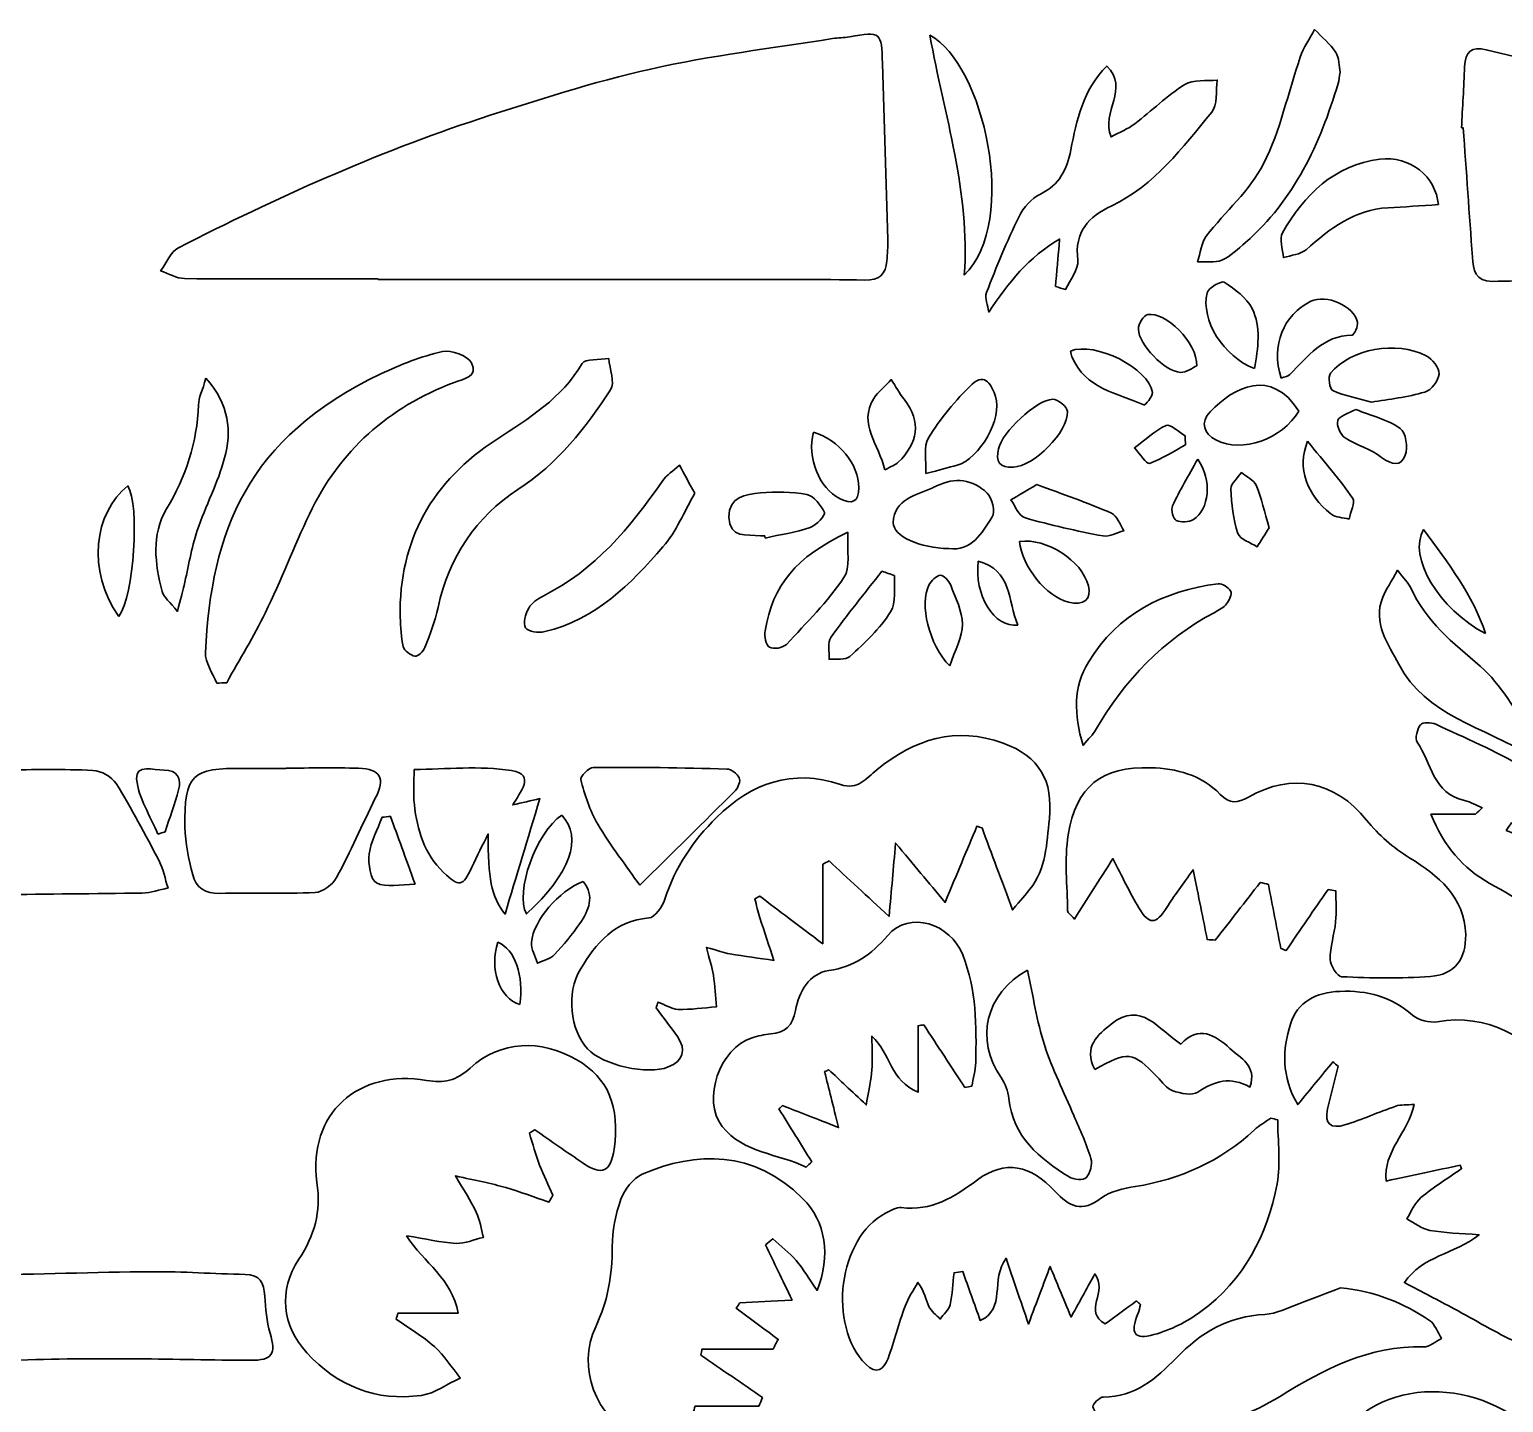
# Model space of a CAD drawing. Header units: inches. Extents: x 0.59 to 7.82, y -8.08 to -0.89.
# Drawn here: x 2.247 to 4.886, y -3.35 to -0.893 of the extents above; entities that cross this region are included whole.
import ezdxf

# ---------------------------------------------------------------- set-up
doc = ezdxf.new("R2010")
doc.units = ezdxf.units.IN
doc.header["$MEASUREMENT"] = 0
doc.layers.add('Layer 1', color=7, linetype='Continuous')

msp = doc.modelspace()

# ---------------------------------------------------------------- linework, layer by layer
at = {"layer": 'Layer 1', "color": 7, "lineweight": 35}
for points, knots in [([(2.8716, -1.339), (2.7561, -1.339), (2.6406, -1.3395), (2.5251, -1.3384), (2.5107, -1.3382), (2.4964, -1.3293), (2.482, -1.3245), (2.4925, -1.3104), (2.5, -1.2904), (2.5141, -1.2832), (2.6886, -1.1943), (2.8669, -1.1134), (3.0532, -1.0524), (3.1543, -1.0194), (3.256, -0.9867), (3.3596, -0.9633), (3.4667, -0.9391), (3.5764, -0.9264), (3.6851, -0.9088), (3.6951, -0.9072), (3.7054, -0.9074), (3.7153, -0.9056), (3.7719, -0.8956), (3.7727, -0.897), (3.7742, -0.9532), (3.7769, -1.0584), (3.7809, -1.1635), (3.784, -1.2687), (3.7844, -1.2813), (3.7829, -1.294), (3.7821, -1.3066), (3.7805, -1.3312), (3.7687, -1.3415), (3.7428, -1.341), (3.6616, -1.3396), (3.5804, -1.3402), (3.4992, -1.3402), (3.29, -1.3402), (3.0808, -1.3402), (2.8716, -1.3402), (2.8716, -1.3398), (2.8716, -1.3394), (2.8716, -1.339)], [0, 0, 0, 0, 1, 1, 1, 2, 2, 2, 3, 3, 3, 4, 4, 4, 5, 5, 5, 6, 6, 6, 7, 7, 7, 8, 8, 8, 9, 9, 9, 10, 10, 10, 11, 11, 11, 12, 12, 12, 13, 13, 13, 14, 14, 14, 14]), ([(4.5937, -0.9692), (4.5922, -0.9769), (4.5917, -0.9834), (4.5899, -0.9894), (4.5575, -1.0974), (4.5116, -1.1977), (4.4242, -1.2736), (4.4108, -1.2852), (4.3977, -1.2986), (4.3819, -1.3055), (4.3694, -1.3109), (4.3531, -1.3077), (4.3385, -1.3083), (4.3435, -1.2929), (4.3447, -1.2747), (4.354, -1.2625), (4.3875, -1.2186), (4.4322, -1.181), (4.4565, -1.1329), (4.4867, -1.0735), (4.5001, -1.0057), (4.5222, -0.942), (4.5282, -0.9246), (4.5392, -0.909), (4.5479, -0.8926), (4.5607, -0.9061), (4.5756, -0.9184), (4.5857, -0.9337), (4.5921, -0.9436), (4.5914, -0.9581), (4.5937, -0.9692)], [0, 0, 0, 0, 1, 1, 1, 2, 2, 2, 3, 3, 3, 4, 4, 4, 5, 5, 5, 6, 6, 6, 7, 7, 7, 8, 8, 8, 9, 9, 9, 10, 10, 10, 10]), ([(3.9208, -1.3326), (3.9317, -1.1849), (3.8847, -1.0463), (3.8593, -0.9028), (3.9553, -0.9549), (4.0198, -1.2344), (3.9208, -1.3326)], [0, 0, 0, 0, 1, 1, 1, 2, 2, 2, 2]), ([(4.8108, -1.0687), (4.8127, -1.0321), (4.815, -0.9955), (4.8164, -0.9588), (4.8174, -0.9327), (4.8287, -0.9224), (4.8551, -0.9289), (4.9877, -0.9615), (5.1228, -0.9862), (5.2524, -1.0278), (5.3919, -1.0726), (5.5276, -1.1302), (5.6625, -1.1879), (5.7459, -1.2236), (5.8249, -1.2696), (5.9051, -1.3124), (5.9135, -1.3169), (5.9165, -1.3314), (5.922, -1.3413), (5.9128, -1.346), (5.9036, -1.3548), (5.8944, -1.3547), (5.6958, -1.3524), (5.4972, -1.3491), (5.2986, -1.3459), (5.2113, -1.3446), (5.124, -1.3426), (5.0367, -1.3419), (4.9798, -1.3415), (4.9229, -1.3425), (4.866, -1.3434), (4.8352, -1.3439), (4.8321, -1.3226), (4.8305, -1.3001), (4.8249, -1.223), (4.8194, -1.1459), (4.814, -1.0688), (4.8129, -1.0688), (4.8119, -1.0687), (4.8108, -1.0687)], [0, 0, 0, 0, 1, 1, 1, 2, 2, 2, 3, 3, 3, 4, 4, 4, 5, 5, 5, 6, 6, 6, 7, 7, 7, 8, 8, 8, 9, 9, 9, 10, 10, 10, 11, 11, 11, 12, 12, 12, 13, 13, 13, 13]), ([(4.0841, -1.3528), (4.0863, -1.3269), (4.0885, -1.301), (4.0914, -1.2678), (4.0355, -1.3001), (4.0003, -1.3453), (3.9645, -1.3983), (3.9629, -1.3866), (3.9568, -1.3732), (3.9605, -1.3635), (3.9782, -1.3175), (3.997, -1.2718), (4.0187, -1.2275), (4.0266, -1.2114), (4.0412, -1.1947), (4.057, -1.1871), (4.0917, -1.1702), (4.104, -1.1442), (4.1115, -1.1079), (4.1223, -1.0554), (4.1327, -1.0008), (4.1759, -0.9581), (4.2177, -0.9981), (4.1644, -1.0403), (4.1835, -1.0849), (4.1991, -1.0764), (4.2139, -1.0706), (4.2261, -1.0613), (4.2563, -1.0383), (4.2836, -1.0109), (4.3156, -0.991), (4.3308, -0.9816), (4.3541, -0.9853), (4.3737, -0.9831), (4.3707, -1.0026), (4.3744, -1.0276), (4.3637, -1.0408), (4.3116, -1.1042), (4.2615, -1.1711), (4.1846, -1.2081), (4.1431, -1.228), (4.1177, -1.2543), (4.124, -1.3056), (4.126, -1.3219), (4.1099, -1.3404), (4.1021, -1.3579), (4.0961, -1.3562), (4.0901, -1.3545), (4.0841, -1.3528)], [0, 0, 0, 0, 1, 1, 1, 2, 2, 2, 3, 3, 3, 4, 4, 4, 5, 5, 5, 6, 6, 6, 7, 7, 7, 8, 8, 8, 9, 9, 9, 10, 10, 10, 11, 11, 11, 12, 12, 12, 13, 13, 13, 14, 14, 14, 15, 15, 15, 16, 16, 16, 16]), ([(4.7695, -1.2061), (4.7378, -1.2081), (4.7085, -1.2101), (4.6793, -1.2117), (4.6193, -1.2151), (4.5754, -1.2489), (4.5327, -1.2867), (4.5227, -1.2955), (4.5058, -1.2964), (4.4921, -1.3009), (4.4911, -1.2858), (4.484, -1.2672), (4.4902, -1.2563), (4.5296, -1.1885), (4.5828, -1.1352), (4.6646, -1.1248), (4.7187, -1.1179), (4.7648, -1.1558), (4.7695, -1.2061)], [0, 0, 0, 0, 1, 1, 1, 2, 2, 2, 3, 3, 3, 4, 4, 4, 5, 5, 5, 6, 6, 6, 6]), ([(4.4404, -1.4995), (4.3845, -1.4786), (4.3436, -1.4119), (4.3555, -1.3642), (4.3577, -1.3551), (4.3818, -1.3417), (4.3862, -1.3447), (4.4052, -1.3574), (4.4261, -1.3726), (4.4359, -1.3921), (4.4527, -1.4255), (4.4465, -1.4622), (4.4404, -1.4995)], [0, 0, 0, 0, 1, 1, 1, 2, 2, 2, 3, 3, 3, 4, 4, 4, 4]), ([(4.4878, -1.5164), (4.4696, -1.4576), (4.4919, -1.4032), (4.5412, -1.3791), (4.5684, -1.3657), (4.6184, -1.3871), (4.6246, -1.4164), (4.6261, -1.4235), (4.6186, -1.4395), (4.615, -1.4396), (4.5632, -1.4406), (4.5353, -1.4778), (4.5038, -1.5101), (4.5008, -1.5132), (4.495, -1.5137), (4.4878, -1.5164)], [0, 0, 0, 0, 1, 1, 1, 2, 2, 2, 3, 3, 3, 4, 4, 4, 5, 5, 5, 5]), ([(4.3371, -1.4946), (4.33, -1.4977), (4.3185, -1.5071), (4.3076, -1.5064), (4.2798, -1.5048), (4.233, -1.4564), (4.2324, -1.429), (4.2322, -1.42), (4.2419, -1.4042), (4.2491, -1.4028), (4.2801, -1.3972), (4.3382, -1.4525), (4.3371, -1.4946)], [0, 0, 0, 0, 1, 1, 1, 2, 2, 2, 3, 3, 3, 4, 4, 4, 4]), ([(4.1106, -1.4682), (4.1549, -1.4506), (4.2513, -1.4986), (4.2576, -1.5424), (4.2586, -1.5493), (4.2441, -1.5654), (4.2423, -1.5646), (4.1945, -1.5436), (4.1376, -1.5352), (4.1135, -1.4787), (4.1121, -1.4754), (4.1115, -1.4717), (4.1106, -1.4682)], [0, 0, 0, 0, 1, 1, 1, 2, 2, 2, 3, 3, 3, 4, 4, 4, 4]), ([(4.65, -1.5597), (4.6255, -1.5529), (4.6018, -1.5484), (4.5803, -1.5389), (4.575, -1.5366), (4.5714, -1.5134), (4.5763, -1.5076), (4.6131, -1.4638), (4.6941, -1.449), (4.7475, -1.4765), (4.7585, -1.4822), (4.7712, -1.4985), (4.7706, -1.5093), (4.77, -1.5209), (4.7566, -1.5381), (4.7454, -1.5415), (4.7141, -1.5508), (4.6811, -1.5542), (4.65, -1.5597)], [0, 0, 0, 0, 1, 1, 1, 2, 2, 2, 3, 3, 3, 4, 4, 4, 5, 5, 5, 6, 6, 6, 6]), ([(2.5827, -2.0627), (2.5755, -2.0444), (2.5614, -2.0257), (2.5623, -2.0078), (2.573, -1.79), (2.636, -1.624), (2.8765, -1.5089), (2.9117, -1.4921), (2.9489, -1.4775), (2.9868, -1.4692), (3.0025, -1.4657), (3.0317, -1.4764), (3.0386, -1.4894), (3.0513, -1.5132), (3.0254, -1.5179), (3.0074, -1.5246), (2.8897, -1.5685), (2.8025, -1.6467), (2.7484, -1.7602), (2.7208, -1.8183), (2.6976, -1.8785), (2.6697, -1.9364), (2.6489, -1.9793), (2.6237, -2.02), (2.6004, -2.0617), (2.5945, -2.062), (2.5886, -2.0624), (2.5827, -2.0627)], [0, 0, 0, 0, 1, 1, 1, 2, 2, 2, 3, 3, 3, 4, 4, 4, 5, 5, 5, 6, 6, 6, 7, 7, 7, 8, 8, 8, 9, 9, 9, 9]), ([(2.9107, -1.9446), (2.9091, -1.8054), (2.9679, -1.7014), (3.0844, -1.6256), (3.1411, -1.5887), (3.2003, -1.5527), (3.2367, -1.4906), (3.2421, -1.4815), (3.2679, -1.4843), (3.2843, -1.4815), (3.2859, -1.5004), (3.2958, -1.5248), (3.2876, -1.5373), (3.2427, -1.606), (3.1934, -1.6693), (3.1213, -1.7162), (3.0474, -1.7642), (2.9979, -1.8374), (2.9787, -1.9272), (2.9735, -1.9516), (2.9643, -1.9754), (2.9552, -1.9987), (2.9524, -2.0056), (2.9423, -2.0154), (2.9376, -2.0144), (2.9294, -2.0126), (2.9184, -2.0047), (2.9164, -1.9972), (2.912, -1.9803), (2.9123, -1.9622), (2.9107, -1.9446)], [0, 0, 0, 0, 1, 1, 1, 2, 2, 2, 3, 3, 3, 4, 4, 4, 5, 5, 5, 6, 6, 6, 7, 7, 7, 8, 8, 8, 9, 9, 9, 10, 10, 10, 10]), ([(4.5195, -1.5756), (4.4895, -1.6261), (4.419, -1.6512), (4.371, -1.6273), (4.3496, -1.6166), (4.3427, -1.5959), (4.3607, -1.5771), (4.4043, -1.5315), (4.47, -1.4982), (4.5195, -1.5756)], [0, 0, 0, 0, 1, 1, 1, 2, 2, 2, 3, 3, 3, 3]), ([(2.1382, -1.5213), (2.1414, -1.5409), (2.1454, -1.5552), (2.1458, -1.5695), (2.1504, -1.7609), (2.1545, -1.9522), (2.1587, -2.1436), (2.159, -2.1563), (2.1595, -2.1689), (2.1603, -2.1816), (2.1619, -2.207), (2.1731, -2.2197), (2.2012, -2.2187), (2.2544, -2.2168), (2.3078, -2.2162), (2.3609, -2.2188), (2.3754, -2.2195), (2.3948, -2.2302), (2.4024, -2.2423), (2.4303, -2.287), (2.4549, -2.3338), (2.4792, -2.3806), (2.487, -2.3955), (2.4901, -2.413), (2.4953, -2.4292), (2.48, -2.4324), (2.4647, -2.4379), (2.4493, -2.4382), (2.3644, -2.4399), (2.2795, -2.4396), (2.1946, -2.4414), (2.164, -2.4421), (2.1438, -2.4307), (2.1426, -2.3997), (2.1397, -2.3244), (2.1034, -2.2896), (2.0269, -2.2926), (1.9918, -2.294), (1.9565, -2.2846), (1.9211, -2.2828), (1.8806, -2.2807), (1.8439, -2.2913), (1.8132, -2.3207), (1.7923, -2.3408), (1.7783, -2.3392), (1.7692, -2.3066), (1.7504, -2.2389), (1.6882, -2.2171), (1.634, -2.1886), (1.5918, -2.1663), (1.5459, -2.1612), (1.4982, -2.1629), (1.4659, -2.164), (1.4566, -2.1457), (1.477, -2.1194), (1.5073, -2.0806), (1.5418, -2.045), (1.5747, -2.0082), (1.7019, -1.8661), (1.8482, -1.7447), (1.9945, -1.6234), (2.0379, -1.5874), (2.0866, -1.5577), (2.1382, -1.5213)], [0, 0, 0, 0, 1, 1, 1, 2, 2, 2, 3, 3, 3, 4, 4, 4, 5, 5, 5, 6, 6, 6, 7, 7, 7, 8, 8, 8, 9, 9, 9, 10, 10, 10, 11, 11, 11, 12, 12, 12, 13, 13, 13, 14, 14, 14, 15, 15, 15, 16, 16, 16, 17, 17, 17, 18, 18, 18, 19, 19, 19, 20, 20, 20, 21, 21, 21, 21]), ([(2.5633, -1.5168), (2.6053, -1.5649), (2.6094, -1.6123), (2.5967, -1.6595), (2.5847, -1.704), (2.5623, -1.7456), (2.5477, -1.7896), (2.5371, -1.8214), (2.5318, -1.855), (2.524, -1.8877), (2.5212, -1.8998), (2.5179, -1.9117), (2.5122, -1.9341), (2.4992, -1.9176), (2.4875, -1.9091), (2.4848, -1.8983), (2.4721, -1.8487), (2.465, -1.7973), (2.4927, -1.7508), (2.5272, -1.6929), (2.5475, -1.632), (2.5498, -1.5646), (2.5502, -1.5516), (2.5569, -1.5388), (2.5633, -1.5168)], [0, 0, 0, 0, 1, 1, 1, 2, 2, 2, 3, 3, 3, 4, 4, 4, 5, 5, 5, 6, 6, 6, 7, 7, 7, 8, 8, 8, 8]), ([(3.7787, -1.681), (3.7676, -1.6352), (3.7304, -1.5991), (3.7588, -1.5531), (3.7668, -1.5403), (3.7796, -1.5305), (3.7901, -1.5193), (3.7977, -1.531), (3.8043, -1.5435), (3.8129, -1.5545), (3.8449, -1.5956), (3.8379, -1.6328), (3.8025, -1.6673), (3.7975, -1.6721), (3.7902, -1.6745), (3.7787, -1.681)], [0, 0, 0, 0, 1, 1, 1, 2, 2, 2, 3, 3, 3, 4, 4, 4, 5, 5, 5, 5]), ([(3.8521, -1.6874), (3.8531, -1.6645), (3.8468, -1.6391), (3.8565, -1.6235), (3.8781, -1.5887), (3.905, -1.556), (3.9348, -1.5277), (3.9586, -1.5051), (3.9705, -1.5311), (3.9768, -1.5497), (3.9898, -1.5884), (3.9477, -1.6615), (3.9079, -1.6725), (3.8927, -1.6767), (3.8775, -1.6807), (3.8521, -1.6874)], [0, 0, 0, 0, 1, 1, 1, 2, 2, 2, 3, 3, 3, 4, 4, 4, 5, 5, 5, 5]), ([(4.0086, -1.676), (3.9835, -1.6784), (3.977, -1.6653), (3.9818, -1.6434), (3.9882, -1.6139), (4.0494, -1.5554), (4.0791, -1.5545), (4.0881, -1.5542), (4.1051, -1.5682), (4.1054, -1.5761), (4.1068, -1.6133), (4.045, -1.6747), (4.0086, -1.676)], [0, 0, 0, 0, 1, 1, 1, 2, 2, 2, 3, 3, 3, 4, 4, 4, 4]), ([(4.6216, -1.5727), (4.6491, -1.5837), (4.6782, -1.5908), (4.7013, -1.6066), (4.7112, -1.6134), (4.7151, -1.6408), (4.7101, -1.6546), (4.7027, -1.6751), (4.6864, -1.6727), (4.6679, -1.6584), (4.6487, -1.6434), (4.6229, -1.6371), (4.6023, -1.6234), (4.5941, -1.6179), (4.5863, -1.6005), (4.5892, -1.5925), (4.5923, -1.584), (4.6083, -1.5802), (4.6216, -1.5727)], [0, 0, 0, 0, 1, 1, 1, 2, 2, 2, 3, 3, 3, 4, 4, 4, 5, 5, 5, 6, 6, 6, 6]), ([(4.3169, -1.6358), (4.2955, -1.6475), (4.2749, -1.6615), (4.2521, -1.6693), (4.247, -1.6711), (4.2345, -1.6514), (4.2254, -1.6415), (4.244, -1.6276), (4.2614, -1.6109), (4.2821, -1.6013), (4.289, -1.598), (4.3044, -1.6129), (4.3159, -1.6196), (4.3162, -1.625), (4.3166, -1.6304), (4.3169, -1.6358)], [0, 0, 0, 0, 1, 1, 1, 2, 2, 2, 3, 3, 3, 4, 4, 4, 5, 5, 5, 5]), ([(3.6508, -1.6133), (3.6972, -1.6276), (3.7315, -1.6708), (3.7321, -1.7123), (3.7325, -1.7395), (3.7188, -1.7428), (3.6983, -1.7324), (3.6607, -1.7133), (3.6388, -1.6593), (3.6508, -1.6133)], [0, 0, 0, 0, 1, 1, 1, 2, 2, 2, 3, 3, 3, 3]), ([(4.5351, -1.6296), (4.5661, -1.6678), (4.5931, -1.6984), (4.6162, -1.7318), (4.6213, -1.7392), (4.6121, -1.7564), (4.6096, -1.769), (4.5986, -1.7661), (4.5851, -1.7662), (4.577, -1.7597), (4.5342, -1.7252), (4.5158, -1.6782), (4.5351, -1.6296)], [0, 0, 0, 0, 1, 1, 1, 2, 2, 2, 3, 3, 3, 4, 4, 4, 4]), ([(4.3386, -1.6617), (4.3653, -1.6992), (4.3591, -1.7522), (4.331, -1.7695), (4.3229, -1.7745), (4.3085, -1.7753), (4.3, -1.7714), (4.2946, -1.7688), (4.2903, -1.752), (4.2935, -1.7453), (4.3062, -1.7178), (4.3219, -1.6918), (4.3386, -1.6617)], [0, 0, 0, 0, 1, 1, 1, 2, 2, 2, 3, 3, 3, 4, 4, 4, 4]), ([(3.4384, -1.7228), (3.4193, -1.7557), (3.4051, -1.7914), (3.3813, -1.8187), (3.3232, -1.8855), (3.2608, -1.9489), (3.1698, -1.9703), (3.1589, -1.9728), (3.1395, -1.9705), (3.1355, -1.9637), (3.1307, -1.9554), (3.1354, -1.9386), (3.141, -1.9282), (3.146, -1.919), (3.1569, -1.9115), (3.1668, -1.9066), (3.2594, -1.8604), (3.3225, -1.7842), (3.3799, -1.7015), (3.3878, -1.6901), (3.4005, -1.6821), (3.411, -1.6725), (3.4189, -1.687), (3.4268, -1.7015), (3.4384, -1.7228)], [0, 0, 0, 0, 1, 1, 1, 2, 2, 2, 3, 3, 3, 4, 4, 4, 5, 5, 5, 6, 6, 6, 7, 7, 7, 8, 8, 8, 8]), ([(4.4665, -1.7846), (4.4594, -1.7957), (4.4522, -1.8072), (4.445, -1.8187), (4.4331, -1.8109), (4.4143, -1.8053), (4.4107, -1.7947), (4.4022, -1.7693), (4.3989, -1.7415), (4.3979, -1.7146), (4.3976, -1.7052), (4.4103, -1.6953), (4.417, -1.6856), (4.426, -1.6931), (4.4392, -1.6989), (4.4432, -1.7084), (4.4528, -1.7314), (4.4581, -1.7561), (4.4665, -1.7846)], [0, 0, 0, 0, 1, 1, 1, 2, 2, 2, 3, 3, 3, 4, 4, 4, 5, 5, 5, 6, 6, 6, 6]), ([(2.4075, -1.9433), (2.3493, -1.8615), (2.3631, -1.7571), (2.4234, -1.7096), (2.4452, -1.7441), (2.4342, -1.9056), (2.4075, -1.9433)], [0, 0, 0, 0, 1, 1, 1, 2, 2, 2, 2]), ([(3.8931, -1.8217), (3.8419, -1.821), (3.7928, -1.7996), (3.7936, -1.7753), (3.795, -1.7328), (3.8343, -1.7267), (3.8642, -1.7128), (3.8665, -1.7117), (3.8688, -1.7107), (3.8711, -1.7096), (3.9042, -1.6933), (3.9361, -1.6978), (3.9616, -1.7224), (3.9707, -1.7311), (3.9765, -1.756), (3.9707, -1.7651), (3.9522, -1.794), (3.9332, -1.8274), (3.8931, -1.8217)], [0, 0, 0, 0, 1, 1, 1, 2, 2, 2, 3, 3, 3, 4, 4, 4, 5, 5, 5, 6, 6, 6, 6]), ([(4.0507, -1.7071), (4.0967, -1.7244), (4.1413, -1.7396), (4.1845, -1.7584), (4.1945, -1.7627), (4.1992, -1.779), (4.2064, -1.7898), (4.194, -1.7932), (4.1808, -1.8012), (4.1694, -1.7991), (4.1221, -1.7902), (4.0749, -1.7798), (4.0287, -1.7663), (4.0183, -1.7632), (4.0122, -1.7454), (4.0041, -1.7344), (4.018, -1.7262), (4.032, -1.7181), (4.0507, -1.7071)], [0, 0, 0, 0, 1, 1, 1, 2, 2, 2, 3, 3, 3, 4, 4, 4, 5, 5, 5, 6, 6, 6, 6]), ([(3.5635, -1.7987), (3.561, -1.7987), (3.5584, -1.7989), (3.5559, -1.7987), (3.5317, -1.7965), (3.4999, -1.8038), (3.4995, -1.7653), (3.4991, -1.7293), (3.5296, -1.7244), (3.5557, -1.7221), (3.5833, -1.7197), (3.612, -1.7197), (3.639, -1.7251), (3.6516, -1.7277), (3.6643, -1.744), (3.6706, -1.7571), (3.6726, -1.7613), (3.656, -1.7801), (3.645, -1.7838), (3.6191, -1.7928), (3.5914, -1.7968), (3.5644, -1.8028), (3.5641, -1.8015), (3.5638, -1.8001), (3.5635, -1.7987)], [0, 0, 0, 0, 1, 1, 1, 2, 2, 2, 3, 3, 3, 4, 4, 4, 5, 5, 5, 6, 6, 6, 7, 7, 7, 8, 8, 8, 8]), ([(3.7125, -1.7924), (3.7104, -1.8255), (3.7174, -1.8562), (3.7054, -1.8737), (3.6759, -1.917), (3.6383, -1.9548), (3.6022, -1.9932), (3.5962, -1.9995), (3.5789, -2.0024), (3.5719, -1.9983), (3.5656, -1.9946), (3.5625, -1.9785), (3.5642, -1.9689), (3.5783, -1.8869), (3.6179, -1.8374), (3.7125, -1.7924)], [0, 0, 0, 0, 1, 1, 1, 2, 2, 2, 3, 3, 3, 4, 4, 4, 5, 5, 5, 5]), ([(4.8539, -1.9739), (4.7703, -1.9305), (4.7139, -1.8356), (4.7431, -1.7877), (4.7872, -1.8479), (4.8312, -1.9045), (4.8539, -1.9739)], [0, 0, 0, 0, 1, 1, 1, 2, 2, 2, 2]), ([(4.0197, -1.809), (4.0687, -1.8026), (4.131, -1.8428), (4.1429, -1.8884), (4.1493, -1.9127), (4.1348, -1.9245), (4.1071, -1.9175), (4.0671, -1.9073), (4.0248, -1.8548), (4.0197, -1.809)], [0, 0, 0, 0, 1, 1, 1, 2, 2, 2, 3, 3, 3, 3]), ([(4.0167, -1.9586), (3.9743, -1.9644), (3.9377, -1.9037), (3.9457, -1.8445), (4.0063, -1.8592), (3.998, -1.9153), (4.0167, -1.9586)], [0, 0, 0, 0, 1, 1, 1, 2, 2, 2, 2]), ([(3.796, -1.8701), (3.7941, -1.8921), (3.7993, -1.9185), (3.7888, -1.935), (3.7697, -1.965), (3.7425, -1.9904), (3.716, -2.0148), (3.7084, -2.0217), (3.6913, -2.0184), (3.6786, -2.0198), (3.6795, -2.0066), (3.6755, -1.9899), (3.6821, -1.9807), (3.7108, -1.94), (3.7426, -1.9015), (3.7733, -1.8622), (3.7808, -1.8648), (3.7884, -1.8675), (3.796, -1.8701)], [0, 0, 0, 0, 1, 1, 1, 2, 2, 2, 3, 3, 3, 4, 4, 4, 5, 5, 5, 6, 6, 6, 6]), ([(3.8949, -2.0317), (3.8568, -1.9936), (3.8406, -1.9208), (3.8574, -1.8872), (3.8613, -1.8794), (3.8705, -1.8703), (3.878, -1.8695), (3.8836, -1.8689), (3.8934, -1.8797), (3.8964, -1.8873), (3.9052, -1.91), (3.9174, -1.9337), (3.9174, -1.9569), (3.9173, -1.9802), (3.9041, -2.0034), (3.8949, -2.0317)], [0, 0, 0, 0, 1, 1, 1, 2, 2, 2, 3, 3, 3, 4, 4, 4, 5, 5, 5, 5]), ([(4.9391, -2.1944), (4.8488, -2.1401), (4.7467, -2.121), (4.6985, -2.0286), (4.6801, -1.9934), (4.6509, -1.9549), (4.6699, -1.9088), (4.6759, -1.8943), (4.685, -1.8811), (4.6965, -1.8606), (4.7075, -1.8752), (4.7156, -1.8828), (4.7199, -1.8921), (4.7472, -1.9518), (4.7957, -1.9907), (4.8444, -2.0323), (4.8824, -2.0649), (4.9073, -2.113), (4.9366, -2.1552), (4.9412, -2.1618), (4.9381, -2.1738), (4.9391, -2.1944)], [0, 0, 0, 0, 1, 1, 1, 2, 2, 2, 3, 3, 3, 4, 4, 4, 5, 5, 5, 6, 6, 6, 7, 7, 7, 7]), ([(4.1333, -2.174), (4.1168, -2.1173), (4.116, -2.0694), (4.143, -2.0249), (4.1957, -1.9383), (4.2775, -1.8976), (4.375, -1.8845), (4.3822, -1.8835), (4.3936, -1.8914), (4.3977, -1.8984), (4.4004, -1.9029), (4.3952, -1.9145), (4.3904, -1.9205), (4.3852, -1.9271), (4.3768, -1.9318), (4.369, -1.9359), (4.2767, -1.9848), (4.2076, -2.0569), (4.1556, -2.1467), (4.1511, -2.1546), (4.144, -2.161), (4.1333, -2.174)], [0, 0, 0, 0, 1, 1, 1, 2, 2, 2, 3, 3, 3, 4, 4, 4, 5, 5, 5, 6, 6, 6, 7, 7, 7, 7]), ([(4.891, -2.3264), (4.9581, -2.3488), (4.9838, -2.4028), (4.9988, -2.4626), (5.0048, -2.4866), (5.0019, -2.5128), (5.0031, -2.5407), (4.9921, -2.5374), (4.9882, -2.5373), (4.9877, -2.536), (4.9655, -2.475), (4.912, -2.4498), (4.8604, -2.4206), (4.8136, -2.394), (4.779, -2.3544), (4.7561, -2.2971), (4.7857, -2.2971), (4.8107, -2.2971), (4.8357, -2.2971), (4.8398, -2.2933), (4.8439, -2.2896), (4.848, -2.2858), (4.8375, -2.2813), (4.8273, -2.275), (4.8163, -2.2726), (4.76, -2.2603), (4.7565, -2.2052), (4.7316, -2.1679), (4.7272, -2.1613), (4.7315, -2.1447), (4.7374, -2.137), (4.741, -2.1323), (4.7568, -2.1326), (4.7646, -2.1362), (4.8173, -2.1607), (4.8714, -2.1833), (4.9211, -2.2132), (4.9692, -2.2421), (4.9841, -2.2932), (4.9913, -2.3588), (4.9569, -2.3412), (4.9287, -2.3268), (4.9005, -2.3124), (4.8974, -2.3171), (4.8942, -2.3217), (4.891, -2.3264)], [0, 0, 0, 0, 1, 1, 1, 2, 2, 2, 3, 3, 3, 4, 4, 4, 5, 5, 5, 6, 6, 6, 7, 7, 7, 8, 8, 8, 9, 9, 9, 10, 10, 10, 11, 11, 11, 12, 12, 12, 13, 13, 13, 14, 14, 14, 15, 15, 15, 15]), ([(3.3689, -2.6438), (3.3817, -2.6609), (3.3952, -2.6776), (3.4072, -2.6952), (3.4238, -2.7195), (3.4179, -2.7384), (3.3908, -2.7496), (3.3545, -2.7647), (3.2727, -2.746), (3.2465, -2.7173), (3.2152, -2.6831), (3.2076, -2.6179), (3.2336, -2.5745), (3.2615, -2.5281), (3.2949, -2.488), (3.3561, -2.4829), (3.3668, -2.482), (3.3806, -2.4626), (3.3848, -2.4492), (3.4029, -2.392), (3.4351, -2.3447), (3.4774, -2.3031), (3.5401, -2.2414), (3.6126, -2.2149), (3.6989, -2.244), (3.7304, -2.2547), (3.7451, -2.2332), (3.7643, -2.2175), (3.8313, -2.1627), (3.9055, -2.1393), (3.9903, -2.17), (4.0551, -2.1934), (4.0801, -2.2368), (4.073, -2.3057), (4.0684, -2.3498), (4.0674, -2.3946), (4.038, -2.4316), (4.0304, -2.4411), (4.0223, -2.4503), (4.0071, -2.4684), (3.9869, -2.4142), (3.9697, -2.3679), (3.9525, -2.3217), (3.9495, -2.3207), (3.9464, -2.3197), (3.9433, -2.3186), (3.9255, -2.3614), (3.9076, -2.4041), (3.8864, -2.4549), (3.8564, -2.4189), (3.8304, -2.3878), (3.7979, -2.3489), (3.7938, -2.3944), (3.7904, -2.4321), (3.7861, -2.48), (3.7463, -2.4433), (3.7125, -2.412), (3.6787, -2.3808), (3.6749, -2.3828), (3.6711, -2.3848), (3.6673, -2.3868), (3.6673, -2.43), (3.6673, -2.4732), (3.6673, -2.5291), (3.6233, -2.4957), (3.589, -2.4698), (3.5547, -2.4438), (3.5517, -2.4453), (3.5487, -2.4468), (3.5457, -2.4484), (3.5487, -2.4599), (3.5513, -2.4716), (3.5549, -2.4829), (3.563, -2.5083), (3.5715, -2.5336), (3.5799, -2.5589), (3.5536, -2.555), (3.5273, -2.5515), (3.5012, -2.547), (3.4903, -2.5451), (3.4797, -2.5412), (3.4591, -2.5355), (3.4645, -2.5564), (3.4694, -2.5707), (3.4716, -2.5853), (3.4745, -2.6041), (3.4752, -2.6231), (3.4769, -2.642), (3.454, -2.6437), (3.431, -2.6472), (3.4083, -2.6464), (3.3963, -2.6459), (3.3846, -2.6379), (3.3727, -2.6333), (3.3715, -2.6368), (3.3702, -2.6403), (3.3689, -2.6438)], [0, 0, 0, 0, 1, 1, 1, 2, 2, 2, 3, 3, 3, 4, 4, 4, 5, 5, 5, 6, 6, 6, 7, 7, 7, 8, 8, 8, 9, 9, 9, 10, 10, 10, 11, 11, 11, 12, 12, 12, 13, 13, 13, 14, 14, 14, 15, 15, 15, 16, 16, 16, 17, 17, 17, 18, 18, 18, 19, 19, 19, 20, 20, 20, 21, 21, 21, 22, 22, 22, 23, 23, 23, 24, 24, 24, 25, 25, 25, 26, 26, 26, 27, 27, 27, 28, 28, 28, 29, 29, 29, 30, 30, 30, 31, 31, 31, 32, 32, 32, 32]), ([(2.4772, -2.3329), (2.4637, -2.3001), (2.4423, -2.2679), (2.4392, -2.2341), (2.4368, -2.2072), (2.47, -2.2182), (2.4884, -2.2181), (2.5118, -2.2181), (2.5197, -2.2332), (2.5142, -2.2538), (2.5075, -2.279), (2.4983, -2.3036), (2.4901, -2.3285), (2.4858, -2.33), (2.4815, -2.3315), (2.4772, -2.3329)], [0, 0, 0, 0, 1, 1, 1, 2, 2, 2, 3, 3, 3, 4, 4, 4, 5, 5, 5, 5]), ([(2.707, -2.2146), (2.75, -2.2146), (2.7931, -2.2135), (2.8361, -2.2149), (2.8765, -2.2162), (2.8845, -2.2327), (2.8664, -2.2687), (2.8428, -2.3157), (2.8222, -2.3642), (2.7971, -2.4103), (2.7902, -2.423), (2.7722, -2.4366), (2.7586, -2.4373), (2.7018, -2.4402), (2.6447, -2.4376), (2.5878, -2.4389), (2.5622, -2.4395), (2.5453, -2.4286), (2.5395, -2.4055), (2.5325, -2.3776), (2.5263, -2.3487), (2.5257, -2.3202), (2.5239, -2.2264), (2.5381, -2.2135), (2.6311, -2.2153), (2.6564, -2.2158), (2.6817, -2.2153), (2.707, -2.2153), (2.707, -2.2151), (2.707, -2.2148), (2.707, -2.2146)], [0, 0, 0, 0, 1, 1, 1, 2, 2, 2, 3, 3, 3, 4, 4, 4, 5, 5, 5, 6, 6, 6, 7, 7, 7, 8, 8, 8, 9, 9, 9, 10, 10, 10, 10]), ([(2.9359, -2.2169), (2.9928, -2.2169), (3.053, -2.2099), (3.1105, -2.2192), (3.1543, -2.2263), (3.125, -2.2583), (3.1124, -2.2805), (3.1296, -2.2765), (3.145, -2.2729), (3.1611, -2.2692), (3.1393, -2.3412), (3.1192, -2.4078), (3.0986, -2.476), (3.073, -2.4434), (3.0682, -2.4117), (3.0686, -2.3323), (3.0587, -2.3522), (3.0484, -2.3719), (3.0391, -2.3921), (3.0231, -2.427), (3.0164, -2.428), (2.9886, -2.4014), (2.9539, -2.3682), (2.9416, -2.3253), (2.9363, -2.2799), (2.9339, -2.2602), (2.9359, -2.24), (2.9359, -2.2169)], [0, 0, 0, 0, 1, 1, 1, 2, 2, 2, 3, 3, 3, 4, 4, 4, 5, 5, 5, 6, 6, 6, 7, 7, 7, 8, 8, 8, 9, 9, 9, 9]), ([(3.3397, -2.4242), (3.3161, -2.3903), (3.2879, -2.354), (3.2645, -2.3147), (3.2501, -2.2905), (3.2416, -2.2623), (3.2341, -2.235), (3.2327, -2.2299), (3.2488, -2.2134), (3.2568, -2.2134), (3.3365, -2.2128), (3.4162, -2.2141), (3.4959, -2.2163), (3.5037, -2.2165), (3.5142, -2.2248), (3.5179, -2.2321), (3.5206, -2.2373), (3.5161, -2.2494), (3.5109, -2.2547), (3.4545, -2.3113), (3.3974, -2.3673), (3.3397, -2.4242)], [0, 0, 0, 0, 1, 1, 1, 2, 2, 2, 3, 3, 3, 4, 4, 4, 5, 5, 5, 6, 6, 6, 7, 7, 7, 7]), ([(4.5719, -2.4317), (4.5469, -2.4682), (4.5219, -2.5047), (4.4969, -2.5412), (4.4937, -2.5399), (4.4905, -2.5387), (4.4874, -2.5375), (4.48, -2.4993), (4.4725, -2.4611), (4.4651, -2.4229), (4.4603, -2.4217), (4.4555, -2.4204), (4.4506, -2.4192), (4.4238, -2.4536), (4.3969, -2.488), (4.3701, -2.5225), (4.3653, -2.5221), (4.3605, -2.5218), (4.3557, -2.5215), (4.3481, -2.4838), (4.3404, -2.4461), (4.3304, -2.3965), (4.3114, -2.4235), (4.2963, -2.4433), (4.2831, -2.4643), (4.2638, -2.4948), (4.2517, -2.4959), (4.2332, -2.4647), (4.217, -2.4372), (4.2032, -2.4082), (4.1867, -2.3767), (4.1616, -2.4163), (4.1409, -2.4489), (4.1182, -2.4848), (4.1115, -2.4771), (4.1058, -2.4737), (4.1058, -2.4702), (4.1052, -2.4248), (4.0997, -2.3784), (4.1067, -2.3341), (4.1204, -2.2475), (4.167, -2.2115), (4.2544, -2.214), (4.3007, -2.2154), (4.3453, -2.2265), (4.3791, -2.2618), (4.3954, -2.2789), (4.4102, -2.2776), (4.4295, -2.2666), (4.5073, -2.222), (4.5843, -2.2374), (4.641, -2.3077), (4.663, -2.3349), (4.6875, -2.3565), (4.7185, -2.3756), (4.7678, -2.4062), (4.8166, -2.4443), (4.8183, -2.5127), (4.8193, -2.556), (4.7987, -2.5843), (4.7553, -2.5876), (4.7025, -2.5916), (4.6492, -2.5905), (4.5963, -2.588), (4.5886, -2.5877), (4.5759, -2.568), (4.5757, -2.5571), (4.5754, -2.5347), (4.5833, -2.5123), (4.5855, -2.4896), (4.5873, -2.4714), (4.5859, -2.4529), (4.5859, -2.4345), (4.5812, -2.4336), (4.5766, -2.4326), (4.5719, -2.4317)], [0, 0, 0, 0, 1, 1, 1, 2, 2, 2, 3, 3, 3, 4, 4, 4, 5, 5, 5, 6, 6, 6, 7, 7, 7, 8, 8, 8, 9, 9, 9, 10, 10, 10, 11, 11, 11, 12, 12, 12, 13, 13, 13, 14, 14, 14, 15, 15, 15, 16, 16, 16, 17, 17, 17, 18, 18, 18, 19, 19, 19, 20, 20, 20, 21, 21, 21, 22, 22, 22, 23, 23, 23, 24, 24, 24, 25, 25, 25, 25]), ([(2.9376, -2.4224), (2.9108, -2.4224), (2.8858, -2.4288), (2.8685, -2.4201), (2.8577, -2.4146), (2.8533, -2.3855), (2.8555, -2.3682), (2.8583, -2.3458), (2.8704, -2.3245), (2.8785, -2.3027), (2.8835, -2.3021), (2.8886, -2.3015), (2.8936, -2.301), (2.9067, -2.3372), (2.9199, -2.3734), (2.9376, -2.4224)], [0, 0, 0, 0, 1, 1, 1, 2, 2, 2, 3, 3, 3, 4, 4, 4, 5, 5, 5, 5]), ([(3.2001, -2.2986), (3.2382, -2.34), (3.2154, -2.4041), (3.1369, -2.4757), (3.116, -2.4366), (3.1542, -2.3295), (3.2001, -2.2986)], [0, 0, 0, 0, 1, 1, 1, 2, 2, 2, 2]), ([(3.2385, -2.4173), (3.2599, -2.4442), (3.2483, -2.4694), (3.2326, -2.4927), (3.2191, -2.5125), (3.2037, -2.5313), (3.187, -2.5485), (3.1796, -2.5562), (3.1671, -2.5589), (3.1569, -2.5638), (3.1529, -2.5514), (3.1446, -2.5384), (3.1458, -2.5265), (3.1501, -2.4859), (3.1942, -2.4355), (3.2385, -2.4173)], [0, 0, 0, 0, 1, 1, 1, 2, 2, 2, 3, 3, 3, 4, 4, 4, 5, 5, 5, 5]), ([(3.9219, -2.7866), (3.8974, -2.7491), (3.8728, -2.7116), (3.8483, -2.6741), (3.8448, -2.6746), (3.8413, -2.6752), (3.8379, -2.6758), (3.8379, -2.713), (3.8379, -2.7503), (3.8379, -2.7949), (3.7879, -2.7741), (3.7893, -2.7261), (3.7555, -2.6944), (3.7555, -2.7187), (3.7565, -2.7369), (3.7552, -2.7549), (3.7539, -2.7719), (3.75, -2.7888), (3.7454, -2.8175), (3.7179, -2.7918), (3.6981, -2.7732), (3.6782, -2.7545), (3.6758, -2.7557), (3.6733, -2.7568), (3.6708, -2.7579), (3.6782, -2.7878), (3.6857, -2.8178), (3.6957, -2.8579), (3.6534, -2.8414), (3.6243, -2.83), (3.5952, -2.8186), (3.5931, -2.8206), (3.591, -2.8226), (3.5889, -2.8246), (3.6085, -2.8561), (3.6281, -2.8876), (3.6477, -2.9191), (3.6444, -2.9224), (3.6411, -2.9256), (3.6377, -2.9289), (3.5876, -2.9045), (3.5258, -2.9043), (3.4876, -2.856), (3.4502, -2.8086), (3.4832, -2.7147), (3.5408, -2.6976), (3.5517, -2.6944), (3.5629, -2.6911), (3.5742, -2.6903), (3.601, -2.6884), (3.6135, -2.675), (3.6186, -2.6484), (3.6251, -2.6145), (3.6426, -2.5823), (3.6784, -2.5769), (3.7238, -2.57), (3.7541, -2.5489), (3.7836, -2.5144), (3.8226, -2.4688), (3.896, -2.4928), (3.918, -2.549), (3.9426, -2.612), (3.9427, -2.6763), (3.9413, -2.7414), (3.9409, -2.7557), (3.9367, -2.7699), (3.9342, -2.7842), (3.9301, -2.785), (3.926, -2.7858), (3.9219, -2.7866)], [0, 0, 0, 0, 1, 1, 1, 2, 2, 2, 3, 3, 3, 4, 4, 4, 5, 5, 5, 6, 6, 6, 7, 7, 7, 8, 8, 8, 9, 9, 9, 10, 10, 10, 11, 11, 11, 12, 12, 12, 13, 13, 13, 14, 14, 14, 15, 15, 15, 16, 16, 16, 17, 17, 17, 18, 18, 18, 19, 19, 19, 20, 20, 20, 21, 21, 21, 22, 22, 22, 23, 23, 23, 23]), ([(3.125, -2.6377), (3.0885, -2.6269), (3.0697, -2.5732), (3.086, -2.5264), (3.116, -2.5384), (3.1328, -2.5866), (3.125, -2.6377)], [0, 0, 0, 0, 1, 1, 1, 2, 2, 2, 2]), ([(4.0339, -2.5763), (4.0441, -2.623), (4.0505, -2.6678), (4.0642, -2.7102), (4.0781, -2.7536), (4.0992, -2.7945), (4.1169, -2.8366), (4.1276, -2.8621), (4.1398, -2.8872), (4.1475, -2.9136), (4.1504, -2.9237), (4.1461, -2.9399), (4.139, -2.9478), (4.1345, -2.9528), (4.1163, -2.9514), (4.1083, -2.9463), (4.0555, -2.913), (4.0079, -2.8751), (4.0005, -2.806), (3.9991, -2.793), (3.9941, -2.7789), (3.9867, -2.7682), (3.9396, -2.7007), (3.9583, -2.6183), (4.0339, -2.5763)], [0, 0, 0, 0, 1, 1, 1, 2, 2, 2, 3, 3, 3, 4, 4, 4, 5, 5, 5, 6, 6, 6, 7, 7, 7, 8, 8, 8, 8]), ([(4.8085, -2.9254), (4.7664, -2.9344), (4.7244, -2.9434), (4.6761, -2.9537), (4.67, -2.9003), (4.7155, -2.8674), (4.7263, -2.8166), (4.713, -2.8177), (4.7022, -2.8166), (4.693, -2.8198), (4.6624, -2.8303), (4.6329, -2.8439), (4.602, -2.8533), (4.5787, -2.8604), (4.5641, -2.8525), (4.5712, -2.8242), (4.5776, -2.7989), (4.5837, -2.7734), (4.5898, -2.748), (4.5867, -2.7455), (4.5836, -2.743), (4.5805, -2.7405), (4.5608, -2.7645), (4.5412, -2.7884), (4.5178, -2.817), (4.4875, -2.766), (4.4909, -2.7182), (4.5045, -2.673), (4.5166, -2.633), (4.5509, -2.6159), (4.5932, -2.6142), (4.6422, -2.6122), (4.6851, -2.6238), (4.7231, -2.6566), (4.7337, -2.6658), (4.7534, -2.671), (4.7673, -2.6686), (4.858, -2.6531), (4.9259, -2.6961), (4.9829, -2.7564), (5.0185, -2.7941), (5.0315, -2.8453), (5.0133, -2.8976), (4.9952, -2.9498), (5.0014, -2.9925), (5.0451, -3.0309), (5.0873, -3.0678), (5.0956, -3.1185), (5.0801, -3.1704), (5.0617, -3.2321), (4.9727, -3.2699), (4.911, -3.2426), (4.8719, -3.2254), (4.8354, -3.2025), (4.7976, -3.1823), (4.7694, -3.1673), (4.741, -3.1526), (4.7086, -3.1356), (4.7408, -3.0874), (4.7975, -3.0851), (4.8424, -3.05), (4.8081, -3.0472), (4.7807, -3.0469), (4.7543, -3.042), (4.7396, -3.0392), (4.7265, -3.0284), (4.7127, -3.0213), (4.7211, -3.0084), (4.7271, -2.9928), (4.7383, -2.9834), (4.761, -2.9643), (4.7866, -2.9486), (4.811, -2.9315), (4.8102, -2.9295), (4.8093, -2.9274), (4.8085, -2.9254)], [0, 0, 0, 0, 1, 1, 1, 2, 2, 2, 3, 3, 3, 4, 4, 4, 5, 5, 5, 6, 6, 6, 7, 7, 7, 8, 8, 8, 9, 9, 9, 10, 10, 10, 11, 11, 11, 12, 12, 12, 13, 13, 13, 14, 14, 14, 15, 15, 15, 16, 16, 16, 17, 17, 17, 18, 18, 18, 19, 19, 19, 20, 20, 20, 21, 21, 21, 22, 22, 22, 23, 23, 23, 24, 24, 24, 25, 25, 25, 25]), ([(4.1544, -2.7543), (4.1327, -2.7131), (4.161, -2.6913), (4.1835, -2.6731), (4.2377, -2.6292), (4.2686, -2.6835), (4.3085, -2.7086), (4.3403, -2.674), (4.3699, -2.6921), (4.3964, -2.7165), (4.4149, -2.7336), (4.4451, -2.7468), (4.4322, -2.7855), (4.3974, -2.7661), (4.3687, -2.7745), (4.3389, -2.7944), (4.3287, -2.8012), (4.3081, -2.797), (4.2942, -2.7922), (4.2833, -2.7885), (4.2749, -2.7765), (4.2662, -2.7674), (4.2218, -2.7215), (4.2137, -2.7201), (4.1544, -2.7543)], [0, 0, 0, 0, 1, 1, 1, 2, 2, 2, 3, 3, 3, 4, 4, 4, 5, 5, 5, 6, 6, 6, 7, 7, 7, 8, 8, 8, 8]), ([(2.9222, -3.0516), (2.954, -3.1004), (3.0032, -3.128), (3.0148, -3.1901), (2.9752, -3.1901), (2.9412, -3.1901), (2.9072, -3.1901), (2.906, -3.1938), (2.9049, -3.1975), (2.9038, -3.2012), (2.9268, -3.2173), (2.9515, -3.2315), (2.9722, -3.2501), (2.9901, -3.2662), (3.0033, -3.2873), (3.0185, -3.3063), (2.9954, -3.317), (2.9731, -3.3339), (2.9489, -3.3373), (2.868, -3.3488), (2.7987, -3.3207), (2.7438, -3.2612), (2.6991, -3.2128), (2.6928, -3.1493), (2.7296, -3.0936), (2.758, -3.0505), (2.7693, -3.0101), (2.762, -2.956), (2.7454, -2.8334), (2.836, -2.7524), (2.9582, -2.7736), (2.9895, -2.7791), (3.0109, -2.7743), (3.036, -2.7516), (3.0905, -2.7021), (3.163, -2.6995), (3.2269, -2.7366), (3.2837, -2.7696), (3.3048, -2.8203), (3.2938, -2.8968), (3.2879, -2.9375), (3.2718, -2.9448), (3.2384, -2.9219), (3.2095, -2.902), (3.1806, -2.882), (3.1518, -2.862), (3.1486, -2.864), (3.1454, -2.866), (3.1422, -2.868), (3.1482, -2.8871), (3.1535, -2.9065), (3.1606, -2.9252), (3.1675, -2.9436), (3.1764, -2.9613), (3.1844, -2.9793), (3.182, -2.9833), (3.1796, -2.9874), (3.1772, -2.9915), (3.1514, -2.9827), (3.1259, -2.9728), (3.0998, -2.9653), (3.074, -2.958), (3.0475, -2.9532), (3.0098, -2.9446), (3.025, -2.9704), (3.0377, -2.9891), (3.0472, -3.0093), (3.0538, -3.0233), (3.0557, -3.0394), (3.0598, -3.0545), (3.0435, -3.0584), (3.027, -3.0661), (3.0109, -3.0653), (2.9836, -3.0639), (2.9565, -3.0572), (2.9222, -3.0516)], [0, 0, 0, 0, 1, 1, 1, 2, 2, 2, 3, 3, 3, 4, 4, 4, 5, 5, 5, 6, 6, 6, 7, 7, 7, 8, 8, 8, 9, 9, 9, 10, 10, 10, 11, 11, 11, 12, 12, 12, 13, 13, 13, 14, 14, 14, 15, 15, 15, 16, 16, 16, 17, 17, 17, 18, 18, 18, 19, 19, 19, 20, 20, 20, 21, 21, 21, 22, 22, 22, 23, 23, 23, 24, 24, 24, 25, 25, 25, 25]), ([(4.2293, -3.1682), (4.211, -3.1816), (4.1927, -3.195), (4.1732, -3.2093), (4.1324, -3.1879), (4.1789, -3.1506), (4.1544, -3.1201), (4.1417, -3.1431), (4.1302, -3.1639), (4.1119, -3.1972), (4.0972, -3.1615), (4.0859, -3.1343), (4.0744, -3.1066), (4.0629, -3.1372), (4.0512, -3.1681), (4.0356, -3.2097), (4.0204, -3.1649), (4.0091, -3.1317), (3.9957, -3.092), (3.9669, -3.1299), (3.996, -3.1828), (3.9494, -3.2034), (3.9386, -3.1732), (3.9283, -3.1443), (3.918, -3.1154), (3.9128, -3.1163), (3.9076, -3.1172), (3.9024, -3.118), (3.9003, -3.1372), (3.8998, -3.1567), (3.8953, -3.1752), (3.8931, -3.1846), (3.8837, -3.1922), (3.8776, -3.2007), (3.8707, -3.1933), (3.8615, -3.187), (3.8574, -3.1782), (3.8518, -3.1661), (3.8502, -3.1521), (3.8376, -3.1352), (3.8298, -3.1493), (3.8202, -3.1627), (3.8148, -3.1776), (3.8035, -3.2085), (3.7956, -3.2406), (3.7842, -3.2714), (3.7768, -3.2912), (3.7637, -3.3009), (3.7444, -3.2815), (3.6754, -3.2121), (3.6958, -3.0551), (3.7797, -3.0115), (3.7886, -3.0069), (3.799, -3.0001), (3.8079, -3.0012), (3.8625, -3.008), (3.9018, -2.9831), (3.9444, -2.9515), (3.9937, -2.915), (4.0406, -2.9259), (4.0826, -2.9716), (4.1087, -3), (4.1316, -3.011), (4.1664, -2.984), (4.1824, -2.9716), (4.206, -2.967), (4.2269, -2.9636), (4.3081, -2.9505), (4.3795, -2.9184), (4.4401, -2.8623), (4.4489, -2.8542), (4.4596, -2.848), (4.4694, -2.8409), (4.4735, -2.842), (4.4777, -2.8431), (4.4818, -2.8442), (4.4818, -2.8824), (4.4877, -2.9217), (4.4806, -2.9586), (4.4631, -3.0504), (4.4216, -3.1309), (4.3444, -3.1874), (4.3195, -3.2057), (4.2899, -3.2204), (4.2603, -3.2286), (4.2247, -3.2385), (4.2175, -3.2265), (4.2316, -3.1912), (4.2337, -3.186), (4.2348, -3.1803), (4.2363, -3.1748), (4.234, -3.1726), (4.2316, -3.1704), (4.2293, -3.1682)], [0, 0, 0, 0, 1, 1, 1, 2, 2, 2, 3, 3, 3, 4, 4, 4, 5, 5, 5, 6, 6, 6, 7, 7, 7, 8, 8, 8, 9, 9, 9, 10, 10, 10, 11, 11, 11, 12, 12, 12, 13, 13, 13, 14, 14, 14, 15, 15, 15, 16, 16, 16, 17, 17, 17, 18, 18, 18, 19, 19, 19, 20, 20, 20, 21, 21, 21, 22, 22, 22, 23, 23, 23, 24, 24, 24, 25, 25, 25, 26, 26, 26, 27, 27, 27, 28, 28, 28, 29, 29, 29, 30, 30, 30, 31, 31, 31, 31]), ([(3.5649, -3.0679), (3.5798, -3.0987), (3.5946, -3.1296), (3.6126, -3.1668), (3.5773, -3.1687), (3.5482, -3.1703), (3.5191, -3.172), (3.5169, -3.1751), (3.5146, -3.1782), (3.5124, -3.1814), (3.5375, -3.2), (3.5626, -3.2186), (3.5877, -3.2372), (3.5846, -3.243), (3.5815, -3.2487), (3.5784, -3.2545), (3.5359, -3.2545), (3.4935, -3.2545), (3.4511, -3.2545), (3.4505, -3.2581), (3.4498, -3.2617), (3.4492, -3.2653), (3.486, -3.2906), (3.5227, -3.3159), (3.5595, -3.3413), (3.5574, -3.3463), (3.5553, -3.3514), (3.5531, -3.3564), (3.5151, -3.3564), (3.4771, -3.3564), (3.439, -3.3564), (3.4378, -3.3608), (3.4365, -3.3652), (3.4353, -3.3695), (3.4755, -3.3889), (3.5157, -3.4083), (3.5632, -3.4313), (3.5481, -3.4383), (3.5411, -3.4444), (3.5339, -3.4445), (3.4653, -3.4454), (3.3972, -3.44), (3.3341, -3.411), (3.2611, -3.3776), (3.2261, -3.2877), (3.261, -3.2144), (3.283, -3.1679), (3.2906, -3.1217), (3.2905, -3.0715), (3.2904, -3.043), (3.2964, -3.0132), (3.3062, -2.9864), (3.3126, -2.9689), (3.3278, -2.9488), (3.3443, -2.9416), (3.4407, -2.8998), (3.5436, -2.898), (3.6314, -2.9847), (3.6727, -3.0256), (3.6823, -3.0877), (3.6572, -3.1496), (3.6432, -3.1293), (3.6329, -3.1115), (3.6198, -3.0961), (3.6074, -3.0817), (3.5921, -3.07), (3.578, -3.057), (3.5737, -3.0606), (3.5693, -3.0643), (3.5649, -3.0679)], [0, 0, 0, 0, 1, 1, 1, 2, 2, 2, 3, 3, 3, 4, 4, 4, 5, 5, 5, 6, 6, 6, 7, 7, 7, 8, 8, 8, 9, 9, 9, 10, 10, 10, 11, 11, 11, 12, 12, 12, 13, 13, 13, 14, 14, 14, 15, 15, 15, 16, 16, 16, 17, 17, 17, 18, 18, 18, 19, 19, 19, 20, 20, 20, 21, 21, 21, 22, 22, 22, 23, 23, 23, 23]), ([(1.756, -3.0261), (1.7925, -3.0423), (1.828, -3.0617), (1.8659, -3.0737), (1.8901, -3.0814), (1.9183, -3.0827), (1.9437, -3.0793), (2.0055, -3.0709), (2.0616, -3.0843), (2.1161, -3.112), (2.1288, -3.1184), (2.1444, -3.1222), (2.1587, -3.122), (2.2612, -3.1206), (2.3637, -3.1169), (2.4663, -3.116), (2.5219, -3.1156), (2.5776, -3.12), (2.6333, -3.1208), (2.6604, -3.1212), (2.667, -3.1359), (2.6684, -3.1595), (2.6697, -3.1818), (2.672, -3.2047), (2.6782, -3.2261), (2.689, -3.2635), (2.683, -3.2746), (2.6422, -3.2746), (2.575, -3.2746), (2.5079, -3.2721), (2.4407, -3.272), (2.3659, -3.2718), (2.2911, -3.2714), (2.2165, -3.2747), (2.1859, -3.276), (2.1617, -3.2712), (2.1443, -3.245), (2.0978, -3.1751), (2.0345, -3.1531), (1.9532, -3.1734), (1.9098, -3.1842), (1.8708, -3.1696), (1.8375, -3.1395), (1.8027, -3.1081), (1.7652, -3.0789), (1.7466, -3.0349), (1.7497, -3.032), (1.7529, -3.029), (1.756, -3.0261)], [0, 0, 0, 0, 1, 1, 1, 2, 2, 2, 3, 3, 3, 4, 4, 4, 5, 5, 5, 6, 6, 6, 7, 7, 7, 8, 8, 8, 9, 9, 9, 10, 10, 10, 11, 11, 11, 12, 12, 12, 13, 13, 13, 14, 14, 14, 15, 15, 15, 16, 16, 16, 16]), ([(4.5945, -3.1447), (4.6552, -3.151), (4.7065, -3.1715), (4.7534, -3.2031), (4.7634, -3.2098), (4.7679, -3.2245), (4.7749, -3.2355), (4.7642, -3.2408), (4.7534, -3.2509), (4.7428, -3.2506), (4.6451, -3.2475), (4.565, -3.2909), (4.4848, -3.3397), (4.3871, -3.399), (4.2813, -3.4181), (4.17, -3.3808), (4.1617, -3.378), (4.1534, -3.3666), (4.1511, -3.3577), (4.15, -3.3535), (4.1633, -3.3402), (4.17, -3.3403), (4.2263, -3.3405), (4.2647, -3.3071), (4.3, -3.2706), (4.3441, -3.2249), (4.3939, -3.1956), (4.4589, -3.1925), (4.4793, -3.1915), (4.4994, -3.1807), (4.5194, -3.1735), (4.5446, -3.1644), (4.5695, -3.1543), (4.5945, -3.1447)], [0, 0, 0, 0, 1, 1, 1, 2, 2, 2, 3, 3, 3, 4, 4, 4, 5, 5, 5, 6, 6, 6, 7, 7, 7, 8, 8, 8, 9, 9, 9, 10, 10, 10, 11, 11, 11, 11]), ([(4.5624, -3.7805), (4.6247, -3.7954), (4.6742, -3.8073), (4.7237, -3.8192), (4.7258, -3.816), (4.7279, -3.8129), (4.73, -3.8098), (4.7211, -3.7973), (4.7133, -3.7837), (4.703, -3.7724), (4.6851, -3.7528), (4.6639, -3.7359), (4.6472, -3.7153), (4.6251, -3.6881), (4.6302, -3.6736), (4.6636, -3.6638), (4.6927, -3.6552), (4.7227, -3.6495), (4.7519, -3.641), (4.7655, -3.637), (4.7781, -3.6296), (4.7973, -3.6209), (4.7379, -3.6018), (4.6865, -3.5852), (4.6351, -3.5686), (4.6355, -3.5638), (4.6359, -3.5589), (4.6363, -3.554), (4.6786, -3.5279), (4.7209, -3.5017), (4.7633, -3.4755), (4.7633, -3.4716), (4.7632, -3.4678), (4.7632, -3.4639), (4.7268, -3.4518), (4.6899, -3.4408), (4.6541, -3.427), (4.6391, -3.4213), (4.6265, -3.4097), (4.6128, -3.4008), (4.6236, -3.3877), (4.632, -3.3708), (4.6456, -3.3622), (4.7649, -3.2867), (4.952, -3.3545), (4.9955, -3.4883), (4.9993, -3.5001), (4.9988, -3.5133), (5.0015, -3.5256), (5.0103, -3.5668), (5.0148, -3.6098), (5.0299, -3.6486), (5.0607, -3.7271), (5.0486, -3.7899), (4.9876, -3.8471), (4.9747, -3.8592), (4.9636, -3.8801), (4.9632, -3.8973), (4.9612, -3.9761), (4.9182, -4.0259), (4.8533, -4.0603), (4.8389, -4.0679), (4.8184, -4.0698), (4.802, -4.0669), (4.7653, -4.0604), (4.7516, -4.0784), (4.7382, -4.1089), (4.7254, -4.1381), (4.7045, -4.1644), (4.6843, -4.1897), (4.6484, -4.2346), (4.5976, -4.2383), (4.5457, -4.232), (4.5334, -4.2306), (4.5206, -4.2205), (4.511, -4.2113), (4.4539, -4.1569), (4.4363, -4.0862), (4.4336, -4.0109), (4.4325, -3.978), (4.4361, -3.945), (4.4379, -3.9121), (4.4396, -3.8811), (4.4535, -3.8781), (4.477, -3.895), (4.5068, -3.9164), (4.5371, -3.9372), (4.5674, -3.958), (4.5773, -3.9649), (4.5876, -3.9711), (4.6068, -3.9835), (4.5909, -3.9108), (4.5773, -3.8486), (4.5624, -3.7805)], [0, 0, 0, 0, 1, 1, 1, 2, 2, 2, 3, 3, 3, 4, 4, 4, 5, 5, 5, 6, 6, 6, 7, 7, 7, 8, 8, 8, 9, 9, 9, 10, 10, 10, 11, 11, 11, 12, 12, 12, 13, 13, 13, 14, 14, 14, 15, 15, 15, 16, 16, 16, 17, 17, 17, 18, 18, 18, 19, 19, 19, 20, 20, 20, 21, 21, 21, 22, 22, 22, 23, 23, 23, 24, 24, 24, 25, 25, 25, 26, 26, 26, 27, 27, 27, 28, 28, 28, 29, 29, 29, 30, 30, 30, 31, 31, 31, 31])]:
    msp.add_open_spline(points, degree=3, knots=knots, dxfattribs=at)

doc.saveas('drawing.dxf')
